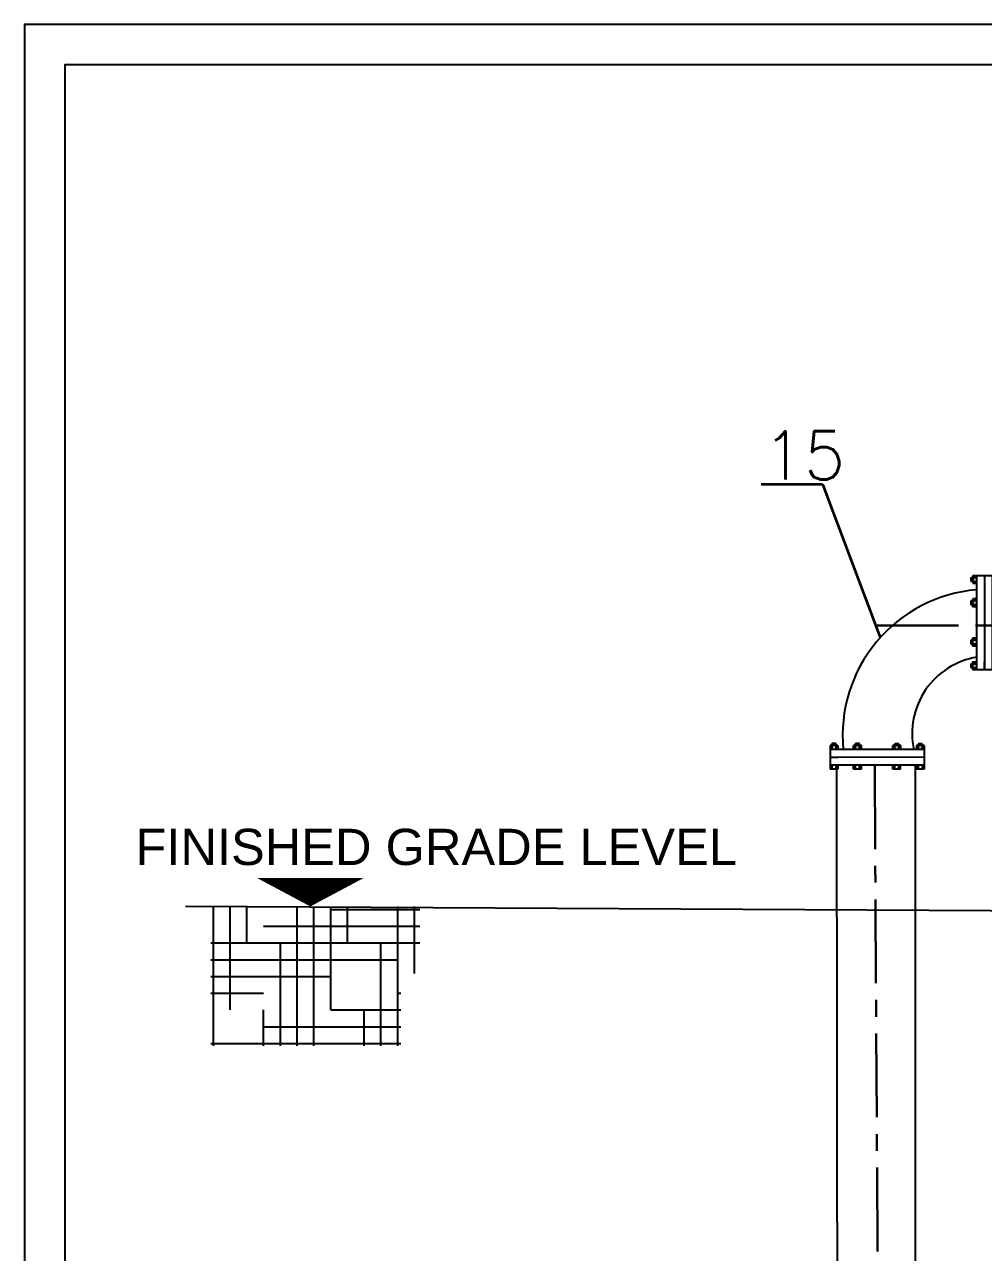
# Model space of a CAD drawing. Header units: inches. Extents: x 191440 to 383551, y 141400 to 284946.
# Drawn here: x 191670.19 to 191677.34, y 141558.45 to 141567.61 of the extents above; entities that cross this region are included whole.
import ezdxf

# ---------------------------------------------------------------- set-up
doc = ezdxf.new("R2010")
doc.units = ezdxf.units.IN
doc.header["$MEASUREMENT"] = 0
doc.linetypes.add('CENTER', pattern=[2, 1.25, -0.25, 0.25, -0.25])
doc.layers.add('PIPING', color=40, linetype='Continuous', lineweight=30)
doc.layers.add('WB-SJ3-M-SECTA - P-TW', color=7, linetype='Continuous', lineweight=35)
doc.layers.add('TEXT', color=7, linetype='Continuous')
doc.styles.add('ar', font='arial.ttf')
doc.styles.get("Standard").update_dxf_attribs({"font": 'txt.shx', "height": 0.2})

# ---------------------------------------------------------------- blocks, each defined once
blk = doc.blocks.new('FLANGE')
h = blk.add_hatch(color=256)
h.dxf.hatch_style = 1
h.paths.add_polyline_path([(2834.8943, 2262.2691), (2834.8943, 2262.2728), (2834.9018, 2262.2728), (2834.9018, 2262.2691)])
h.paths.add_polyline_path([(2834.8943, 2262.2803), (2834.8943, 2262.2841), (2834.9018, 2262.2841), (2834.9018, 2262.2803)])
h.paths.add_polyline_path([(2834.8943, 2262.3141), (2834.8943, 2262.3178), (2834.9018, 2262.3178), (2834.9018, 2262.3141)])
h.paths.add_polyline_path([(2834.9018, 2262.3291), (2834.9018, 2262.3253), (2834.8943, 2262.3253), (2834.8943, 2262.3291)])
h.paths.add_polyline_path([(2834.9018, 2262.3928), (2834.9018, 2262.3891), (2834.8943, 2262.3891), (2834.8943, 2262.3928)])
h.paths.add_polyline_path([(2834.8943, 2262.4003), (2834.8943, 2262.4041), (2834.9018, 2262.4041), (2834.9018, 2262.4003)])
h.paths.add_polyline_path([(2834.9018, 2262.4378), (2834.9018, 2262.4341), (2834.8943, 2262.4341), (2834.8943, 2262.4378)])
h.paths.add_polyline_path([(2834.9018, 2262.4491), (2834.9018, 2262.4453), (2834.8943, 2262.4453), (2834.8943, 2262.4491)])
h = blk.add_hatch(color=256)
h.dxf.hatch_style = 1
h.paths.add_polyline_path([(2834.8568, 2262.3253), (2834.8643, 2262.3253), (2834.8643, 2262.3178), (2834.8568, 2262.3178)])
h.paths.add_polyline_path([(2834.8568, 2262.2728), (2834.8568, 2262.2803), (2834.8643, 2262.2803), (2834.8643, 2262.2728)])
h.paths.add_polyline_path([(2834.8568, 2262.3928), (2834.8568, 2262.4003), (2834.8643, 2262.4003), (2834.8643, 2262.3928)])
h.paths.add_polyline_path([(2834.8568, 2262.4378), (2834.8568, 2262.4453), (2834.8643, 2262.4453), (2834.8643, 2262.4378)])
for p, q in [((2834.8568, 2262.4491), (2834.8568, 2262.4341)), ((2834.8568, 2262.4491), (2834.8643, 2262.4491)), ((2834.8643, 2262.4491), (2834.8643, 2262.2691)), ((2834.8643, 2262.4491), (2834.8793, 2262.4491)), ((2834.8793, 2262.4491), (2834.8793, 2262.2691)), ((2834.8793, 2262.4491), (2834.8793, 2262.2691)), ((2834.8793, 2262.4491), (2834.8943, 2262.4491)), ((2834.8943, 2262.4491), (2834.8943, 2262.2691)), ((2834.8943, 2262.4491), (2834.9018, 2262.4491)), ((2834.9018, 2262.4491), (2834.9018, 2262.4341)), ((2834.8531, 2262.4453), (2834.8531, 2262.4378)), ((2834.8531, 2262.4453), (2834.8643, 2262.4453)), ((2834.8531, 2262.4378), (2834.8643, 2262.4378)), ((2834.8568, 2262.4341), (2834.8643, 2262.4341)), ((2834.8943, 2262.4453), (2834.9018, 2262.4453)), ((2834.8943, 2262.4378), (2834.9018, 2262.4378)), ((2834.8943, 2262.4341), (2834.9018, 2262.4341)), ((2834.8531, 2262.4003), (2834.8531, 2262.3928)), ((2834.8643, 2262.4003), (2834.8531, 2262.4003)), ((2834.8568, 2262.4041), (2834.8568, 2262.3891)), ((2834.8643, 2262.4041), (2834.8568, 2262.4041)), ((2834.9018, 2262.4041), (2834.8943, 2262.4041)), ((2834.9018, 2262.4003), (2834.8943, 2262.4003)), ((2834.9018, 2262.4041), (2834.9018, 2262.3891)), ((2834.8643, 2262.3928), (2834.8531, 2262.3928)), ((2834.8643, 2262.3891), (2834.8568, 2262.3891)), ((2834.9018, 2262.3928), (2834.8943, 2262.3928)), ((2834.9018, 2262.3891), (2834.8943, 2262.3891)), ((2834.8568, 2262.3291), (2834.8568, 2262.3141)), ((2834.8643, 2262.3291), (2834.8568, 2262.3291)), ((2834.9018, 2262.3291), (2834.8943, 2262.3291)), ((2834.9018, 2262.3291), (2834.9018, 2262.3141)), ((2834.8531, 2262.3253), (2834.8531, 2262.3178)), ((2834.8643, 2262.3253), (2834.8531, 2262.3253)), ((2834.8643, 2262.3178), (2834.8531, 2262.3178)), ((2834.8643, 2262.3141), (2834.8568, 2262.3141)), ((2834.9018, 2262.3253), (2834.8943, 2262.3253)), ((2834.9018, 2262.3178), (2834.8943, 2262.3178)), ((2834.9018, 2262.3141), (2834.8943, 2262.3141)), ((2834.8568, 2262.2841), (2834.8568, 2262.2691)), ((2834.8568, 2262.2841), (2834.8643, 2262.2841)), ((2834.8793, 2262.2691), (2834.8793, 2262.2841)), ((2834.8943, 2262.2841), (2834.9018, 2262.2841)), ((2834.9018, 2262.2841), (2834.9018, 2262.2691)), ((2834.8531, 2262.2803), (2834.8531, 2262.2728)), ((2834.8531, 2262.2803), (2834.8643, 2262.2803)), ((2834.8531, 2262.2728), (2834.8643, 2262.2728)), ((2834.8568, 2262.2691), (2834.8643, 2262.2691)), ((2834.8643, 2262.2691), (2834.8793, 2262.2691)), ((2834.8793, 2262.2691), (2834.8943, 2262.2691)), ((2834.8943, 2262.2803), (2834.9018, 2262.2803)), ((2834.8943, 2262.2728), (2834.9018, 2262.2728)), ((2834.8943, 2262.2691), (2834.9018, 2262.2691))]:
    blk.add_line(p, q)

msp = doc.modelspace()

# ---------------------------------------------------------------- hatches: boundary and pattern name
h = msp.add_hatch()
h.set_pattern_fill('HOUND', color=8, scale=2)
h.set_pattern_definition([(0, (191636.47594, 141530.25891), (0.5, 0.125), [2, -1]), (90, (191636.47594, 141530.25891), (-0.125, -0.5), [2, -1])])
h.paths.add_polyline_path([(191673.1402, 141561.03131), (191671.58159, 141561.03131), (191671.58159, 141559.99131), (191673.0002, 141559.99131), (191673.0002, 141560.39131), (191673.0002, 141560.53131), (191673.1402, 141560.53131)])

# ---------------------------------------------------------------- linework, layer by layer
msp.add_lwpolyline([(191727.69337, 141567.60726), (191670.19337, 141567.60726), (191670.19337, 141528.10726), (191727.69337, 141528.10726), (191727.69337, 141567.60726)])
msp.add_lwpolyline([(191727.39337, 141567.30726), (191670.49337, 141567.30726), (191670.49337, 141528.40726), (191727.39337, 141528.40726)], close=True)
at = {"color": 5, "elevation": -921.00529}
for points in [[(191676.24758, 141562.08661), (191676.25275, 141557.54037)], [(191676.83514, 141562.08706), (191676.83444, 141557.53983)]]:
    msp.add_lwpolyline(points, dxfattribs=at)
at = {"color": 7}
msp.add_lwpolyline([(191672.32481, 141561.03131, 0, 0.8, 0), (191672.32481, 141561.24461, 0.8, 0.8, 0)], format="xyseb", dxfattribs=at)
msp.add_lwpolyline([(191678.32246, 141560.99401), (191671.39448, 141561.03131)], dxfattribs=at)
at = {"color": 5}
for centre, radius, start, end in [((191677.38408, 141562.30584, -921.00529), 1.09065, 94.833974, 185.454802), ((191677.38804, 141562.32106, -921.00529), 0.57587, 99.130405, 192.12218)]:
    msp.add_arc(centre, radius, start, end, dxfattribs=at)
at = {"layer": 'PIPING', "color": 8, "linetype": 'CENTER', "ltscale": 0.5}
msp.add_line((191676.53303, 141562.0842, -921.00529), (191676.55943, 141557.54009, -921.00529), dxfattribs=at)
msp.add_lwpolyline([(191676.53406, 141563.12538), (191709.53336, 141563.12538)], dxfattribs=at)
at = {"layer": 'WB-SJ3-M-SECTA - P-TW', "color": 252}
for p, q in [((191675.68558, 141564.18098, 666.06671), (191676.14297, 141564.18098, 666.06671)), ((191676.14297, 141564.18098, 666.06671), (191676.57438, 141563.03729, -921.00529))]:
    msp.add_line(p, q, dxfattribs=at)

# ---------------------------------------------------------------- block references
at = {"xscale": 3.901451462857864, "yscale": 3.901451462857864, "zscale": 3.901451462857864}
for p, rotation in [((180609.12445, 132746.80202, -921.00529), 359.9475014826373), ((182860.20472, 152630.36967, -921.00529), 269.9475014826373)]:
    msp.add_blockref('FLANGE', p, dxfattribs=dict(at, rotation=rotation))

# ---------------------------------------------------------------- texts
at = {"layer": 'TEXT', "style": 'ar'}
msp.add_text('FINISHED GRADE LEVEL', height=0.27, dxfattribs=at).set_placement((191671.02065, 141561.34028))
at = {"layer": 'WB-SJ3-M-SECTA - P-TW'}
msp.add_text('15', height=0.3584, dxfattribs=at).set_placement((191675.69875, 141564.21612, -921.00529))

doc.saveas('drawing.dxf')
